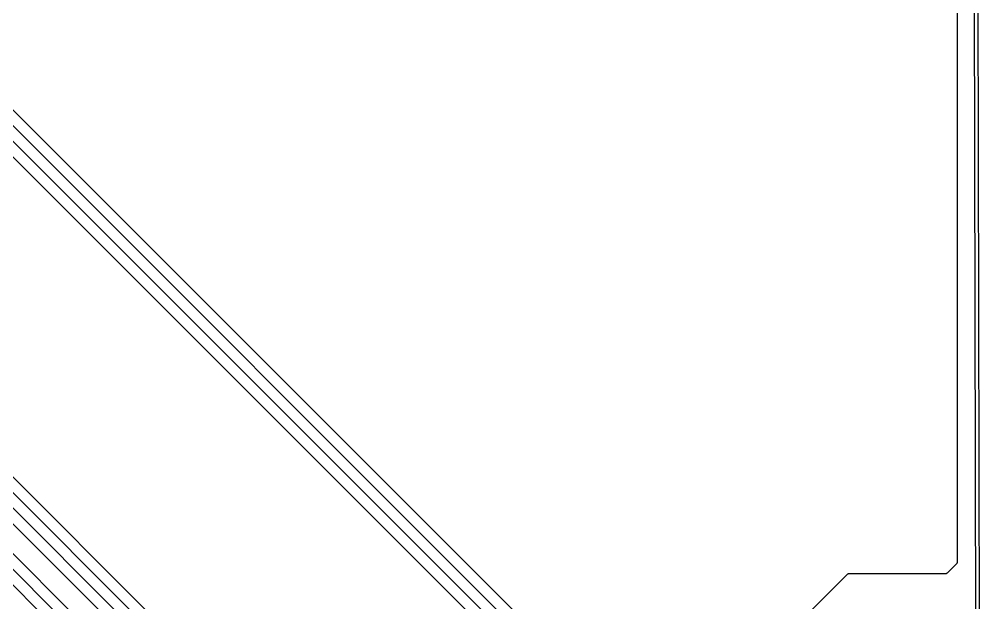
# Model space of a CAD drawing. Extents: x 92.1 to 192.1, y -135.1 to -45.9.
# Drawn here: x 148.17 to 192.07, y -102.31 to -75.66 of the extents above; entities that cross this region are included whole.
import ezdxf

# ---------------------------------------------------------------- set-up
doc = ezdxf.new("R2010")
doc.units = 0
doc.header["$MEASUREMENT"] = 0
doc.layers.add('BLACK', color=7, linetype='CONTINUOUS')

msp = doc.modelspace()

# ---------------------------------------------------------------- linework, layer by layer
at = {"layer": 'BLACK', "linetype": 'CONTINUOUS'}
for p, q in [((191.925, -134.925), (191.725, -46.075)), ((191.875, -45.9995), (192.075, -134.987)), ((191, -55.088), (191, -100.447)), ((142.744, -75.3904), (171.396, -104.042)), ((171.701, -103.629), (143.289, -75.2172)), ((170.977, -104.33), (142.325, -75.6785)), ((142.02, -76.0916), (170.432, -104.504)), ((159.551, -108.237), (139.401, -88.0876)), ((158.855, -108.968), (138.437, -88.5489)), ((138.856, -88.2608), (159.209, -108.614)), ((138.135, -88.9656), (157.221, -108.052)), ((137.41, -90.3204), (153.656, -106.566)), ((153.961, -106.153), (137.955, -90.1472)), ((153.237, -106.854), (136.991, -90.6085)), ((190.963, -100.537), (190.537, -100.963)), ((190.966, -100.533), (190.963, -100.537)), ((190.97, -100.529), (190.966, -100.533)), ((190.979, -100.515), (190.97, -100.529)), ((190.988, -100.501), (190.979, -100.515)), ((190.99, -100.496), (190.988, -100.501)), ((190.992, -100.491), (190.99, -100.496)), ((190.995, -100.474), (190.992, -100.491)), ((191, -100.458), (190.995, -100.474)), ((191, -100.447), (190.999, -100.453)), ((190.999, -100.453), (191, -100.458)), ((190.515, -100.979), (190.501, -100.988)), ((190.529, -100.97), (190.515, -100.979)), ((190.533, -100.966), (190.529, -100.97)), ((190.537, -100.963), (190.533, -100.966)), ((185.991, -101.009), (184.009, -102.991)), ((186.001, -101.002), (185.991, -101.009)), ((186.013, -101), (186.001, -101.002)), ((190.447, -101), (186.013, -101)), ((190.453, -100.999), (190.447, -101)), ((190.458, -101), (190.453, -100.999)), ((190.474, -100.995), (190.458, -101)), ((190.491, -100.992), (190.474, -100.995)), ((190.496, -100.99), (190.491, -100.992)), ((190.501, -100.988), (190.496, -100.99))]:
    msp.add_line(p, q, dxfattribs=at)

doc.saveas('drawing.dxf')
